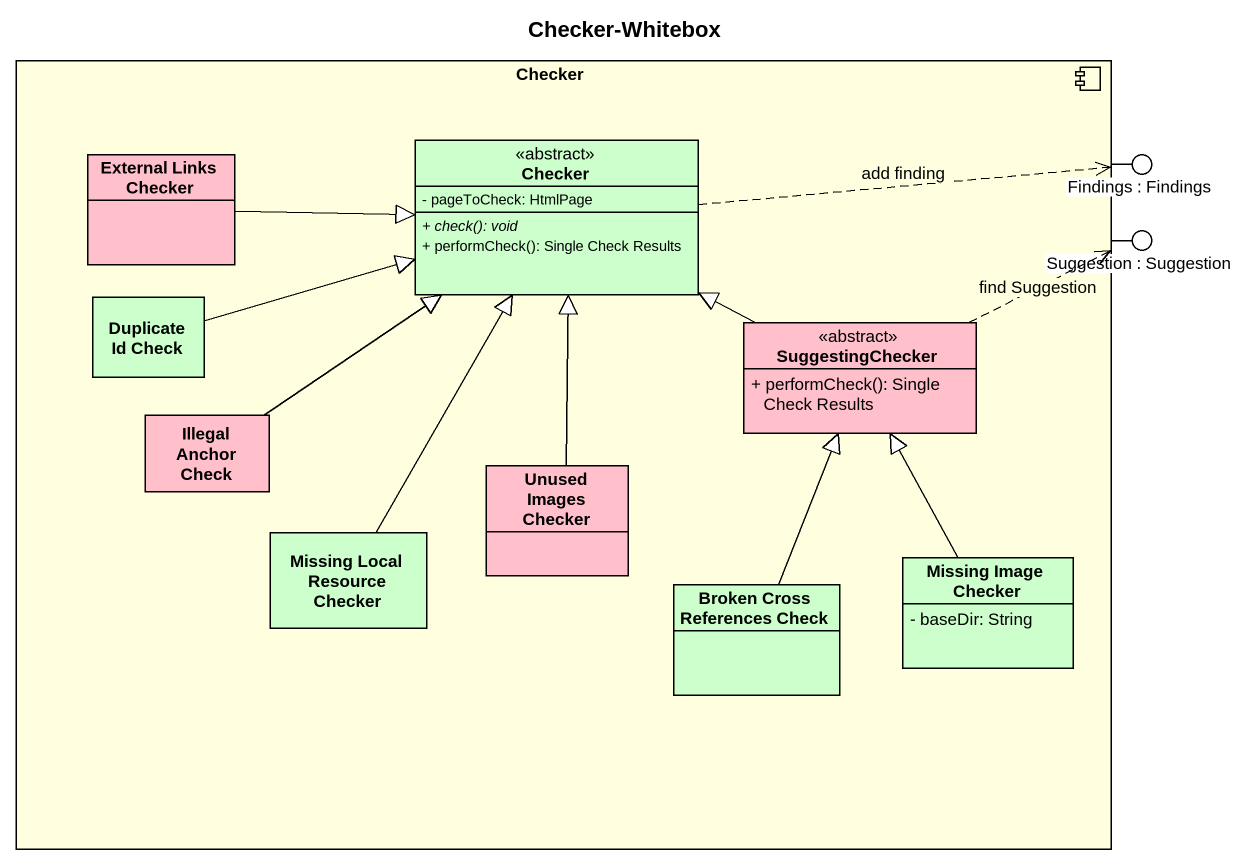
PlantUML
@startuml
title Checker-Whitebox
allowmixing
hide circle
hide empty members
skinparam classAttributeIconSize 0
component Checker #FFFFE0 {
  class "External Links Checker" as External_Links_Checker #FFC0CB
  class "Checker" as Checker_2 <<abstract>> #CCFFCC {
    - pageToCheck: HtmlPage
    {abstract} + check(): void
    + performCheck(): Single Check Results
  }
  class "Duplicate Id Check" as Duplicate_Id_Check #CCFFCC
  class SuggestingChecker <<abstract>> #FFC0CB {
    + performCheck(): Single Check Results
  }
  class "Illegal Anchor Check" as Illegal_Anchor_Check #FFC0CB
  class "Unused Images Checker" as Unused_Images_Checker #FFC0CB
  class "Missing Local Resource Checker" as Missing_Local_Resource #CCFFCC
  class "Missing Image Checker" as Missing_Image_Checker #CCFFCC {
    - baseDir: String
  }
  class "Broken Cross References Check" as Broken_Cross_References #CCFFCC
}
() "Findings : Findings" as Findings
() "Suggestion : Suggestion" as Suggestion
Checker -right- Findings
Checker -right- Suggestion
External_Links_Checker -right-|> Checker_2
Checker_2 .right.> Findings : add finding
Duplicate_Id_Check -right-|> Checker_2
SuggestingChecker -left-|> Checker_2
SuggestingChecker .right.> Suggestion : find Suggestion
Illegal_Anchor_Check -up-|> Checker_2
Unused_Images_Checker -up-|> Checker_2
Missing_Local_Resource -up-|> Checker_2
Missing_Image_Checker -up-|> SuggestingChecker
Broken_Cross_References -up-|> SuggestingChecker
@enduml
